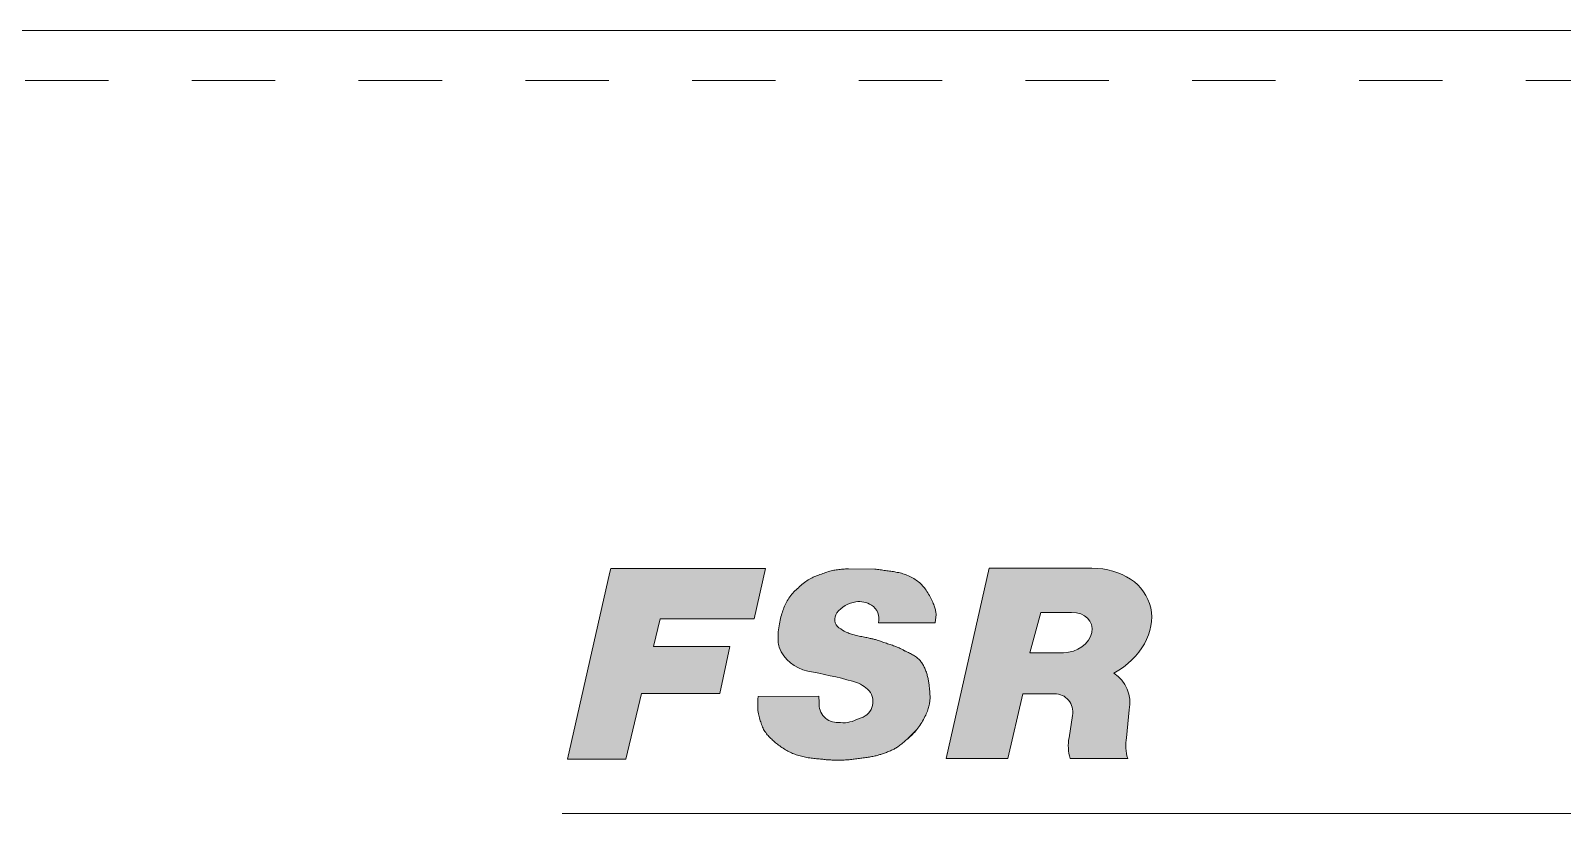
# Model space of a CAD drawing. Header units: inches. Extents: x 4.4 to 24.6, y 1.9 to 17.4.
# Drawn here: x 12.004 to 13.842, y 16.411 to 17.35 of the extents above; entities that cross this region are included whole.
import ezdxf

# ---------------------------------------------------------------- set-up
doc = ezdxf.new("R2010")
doc.units = ezdxf.units.IN
doc.header["$LTSCALE"] = 0.4
doc.header["$MEASUREMENT"] = 0
doc.linetypes.add('HIDDEN', pattern=[0.375, 0.25, -0.125])
for name, color, linetype, lineweight in [('ML800-HIDDEN', 7, 'HIDDEN', 5), ('ML800-OBJECT', 7, 'Continuous', 15), ('ML800-TEXT', 7, 'Continuous', 9)]:
    doc.layers.add(name, color=color, linetype=linetype, lineweight=lineweight)

# ---------------------------------------------------------------- blocks, each defined once
blk = doc.blocks.new('FSR')
h = blk.add_hatch(color=256)
h.paths.add_polyline_path([(0.5381891435222883, 0.2935283983240833, -0.172283917115667), (0.5670660684388587, 0.2874843563760319, -0.3326584518007273), (0.5803983159625652, 0.2541982145259141), (0.686495772783914, 0.2541982145259141), (0.6880277023846447, 0.2697564196846898), (0.6874000977361449, 0.2750074668082867), (0.6870489450568016, 0.2767714867630477), (0.6866391589247414, 0.278560212367438), (0.6861694153909284, 0.2803915734085311), (0.6856341760141689, 0.2822758852488665), (0.6850268487305371, 0.284221559644191), (0.6843408414758443, 0.2862370083505929), (0.6835695621860083, 0.2883306431240378), (0.6827064187969114, 0.2905108757209227), (0.681744819244468, 0.2927861178968563), (0.6806781714647486, 0.2951647814078573), (0.6795032818260865, 0.2976485095517809), (0.6782305504279478, 0.3002118717922446), (0.6768737758022106, 0.3028226691361144), (0.6754467564804258, 0.3054487025886825), (0.6739632909948093, 0.308057773156035), (0.6724371778772067, 0.3106176818439774), (0.6708822156596171, 0.313096229658381), (0.6693122028736731, 0.3154612176053959), (0.6677361045583261, 0.3176885450504407), (0.6661435517797543, 0.3197865047983619), (0.6645193421108289, 0.3217714880138569), (0.6628482731246735, 0.3236598858615469), (0.661115142394344, 0.3254680895058595), (0.6593047474929037, 0.327212490111588), (0.6574018859933517, 0.328909478843153), (0.6553913554685629, 0.3305754468653603), (0.6532628768516348, 0.3322219943873694), (0.6510258645146508, 0.3338415577975304), (0.6486946561899459, 0.3354217825287868), (0.6462835896095278, 0.3369503140141479), (0.6438070025055646, 0.338414797686525), (0.641279232610259, 0.3398028789789773), (0.6387146176556479, 0.3411022033245121), (0.6361274953737919, 0.3423004161560765), (0.6335306715528866, 0.3433886506252701), (0.6309308242035137, 0.344371990758324), (0.6283330993925667, 0.3452590083002018), (0.6257426431866442, 0.346058274995686), (0.6231646016524693, 0.3467783625897596), (0.6206041208568039, 0.347427842827166), (0.6180663468659411, 0.3480152874529008), (0.6155564257471688, 0.3485492682117712), (0.613077216345232, 0.3490378533628746), (0.6106224286202, 0.3494870972218038), (0.6081834853100255, 0.3499025506184381), (0.6057518091529844, 0.3502897643825218), (0.603318822887669, 0.3506542893438702), (0.60087594925227, 0.3510016763323431), (0.5984146109839728, 0.3513374761778074), (0.5959262308230464, 0.3516672397098066), (0.5934058835691616, 0.3519958928050002), (0.5908632522757387, 0.3523258615254932), (0.5883116720580084, 0.3526589469801991), (0.5857644780331519, 0.3529969502778041), (0.5832350053163964, 0.3533416725272982), (0.5807365890236085, 0.3536949148373942), (0.578282564270122, 0.3540584783169667), (0.5758862661720947, 0.3544341640747941), (0.5735542466758154, 0.3548214541554202), (0.5244614643557313, 0.3553310140602832), (0.5216999434132142, 0.3551120073965102), (0.5189999464687604, 0.3548938392952792), (0.5163598544649944, 0.3546764876886943), (0.5137780483540944, 0.3544599305096998), (0.5112529090797793, 0.3542441456908403), (0.5087808231992917, 0.3540269248436179), (0.5063501996973728, 0.353797314295635), (0.5039474531673065, 0.3535421740537146), (0.5015589982021105, 0.3532483641244433), (0.4991712493944718, 0.3529027445145267), (0.4967706213377099, 0.3524921752306422), (0.4943435286248246, 0.3520035162794848), (0.4918763858487516, 0.3514236276677352), (0.4893597239525178, 0.3507442835671437), (0.4868005392795105, 0.3499769148098526), (0.4842099445231583, 0.3491378663930913), (0.4815990523765237, 0.3482434833140271), (0.4789789755331171, 0.3473101105699143), (0.4763608266864097, 0.3463540931579665), (0.4737557185293327, 0.3453917760753171), (0.4711747637553608, 0.3444395043191832), (0.4686267301513567, 0.3435074508782616), (0.4661110058797214, 0.3425811007069139), (0.4636246341931774, 0.3416397667500846), (0.4611646583474105, 0.3406627619536326), (0.4587281215969732, 0.3396293992629982), (0.4563120671966381, 0.3385189916237223), (0.453913538400979, 0.3373108519812487), (0.4515295784647684, 0.3359842932811414), (0.449157953738169, 0.3345249807916364), (0.4467993229533569, 0.3329439890720014), (0.4444550679379589, 0.3312587450042734), (0.4421265705196227, 0.3294866754704664), (0.4398152125259678, 0.3276452073525906), (0.4375223757845568, 0.3257517675325712), (0.4352494421233502, 0.32382378289266), (0.4329977933696157, 0.3218786803147751), (0.4307700225434062, 0.3199291800753681), (0.4285735674335136, 0.3179691760296137), (0.4264170770205276, 0.3159878554267621), (0.4243092002855811, 0.3139744055165377), (0.4222585862093347, 0.3119180135482775), (0.4202738837728717, 0.3098078667715782), (0.4183637419569451, 0.3076331524358391), (0.4165368097425457, 0.3053830577906833), (0.4147997984836458, 0.3030503197477934), (0.4131516690269131, 0.3006418738683063), (0.4115894445921385, 0.298168205375589), (0.4101101483991308, 0.2956397994930988), (0.4087108036675496, 0.2930671414439327), (0.4073884336173848, 0.2904607164518822), (0.4061400614683173, 0.2878310097400423), (0.4049627104401133, 0.2851885065317994), (0.4038529958923789, 0.2825389633777711), (0.4028059017432071, 0.2798692221369521), (0.4018160040505876, 0.2771613959959396), (0.4008778788724073, 0.2743975981405438), (0.3999861022665882, 0.2715599417574488), (0.3991352502910352, 0.2686305400325466), (0.3983198990037202, 0.2655915061524876), (0.3975346244623843, 0.2624249533033076), (0.3967767376831404, 0.2591202515652125), (0.3960544895134497, 0.2556957985935337), (0.3953788657590174, 0.2521772489374232), (0.3947608522254349, 0.248590257146267), (0.394211434718283, 0.2449604777690819), (0.3937415990432207, 0.2413135653551386), (0.3933623310058856, 0.2376751744535408), (0.3930846164118016, 0.2340709596136001), (0.3929175724005311, 0.2305250655076918), (0.392862841447009, 0.2270555973010904), (0.3929201973600911, 0.2236791502818498), (0.3930894139485979, 0.2204123197385961), (0.3933702650213746, 0.2172717009593601), (0.3937625243872631, 0.2142738892327269), (0.3942659658551015, 0.2114354798468927), (0.3948803632337245, 0.2087730680902666, 0.2564072095735794), (0.4482662177457044, 0.1643268098757815, -0.017322956897428), (0.5319800305692155, 0.145515435624425, -0.1217345588870377), (0.5598846348437121, 0.1303449725184969, -0.5806779947895241), (0.5478564073063481, 0.0769626028336905), (0.5395322563091263, 0.0739282075447996, -0.1699465322047453), (0.5052828802453071, 0.0685557258131908, -0.4672883808431921), (0.4696903913946678, 0.1054915377179633), (0.4692375164692244, 0.1171166225840921), (0.3556200736643547, 0.1169196228805109), (0.3554334071751057, 0.1120801887174654), (0.3552237089261467, 0.1075862066180093), (0.3550354422170656, 0.1035603966673477), (0.3549049528315464, 0.0999150277635312), (0.3548685865532519, 0.0965623688051327), (0.3549626891658164, 0.0934146886902259), (0.3552138619402854, 0.0903971073528389), (0.3556097280970043, 0.0874861488700489), (0.3561281663436802, 0.0846711883551095), (0.3567470553880696, 0.0819416009207768), (0.3574442739378192, 0.0792867616803204), (0.3581977007006856, 0.0766960457465231), (0.3589852143843686, 0.0741588282325889), (0.3597846936968629, 0.0716644842508654), (0.3605802576131332, 0.0692049367361989), (0.3613809861788439, 0.0667822999023677), (0.3622021997081255, 0.0644012357839952), (0.3630592185142625, 0.0620664064165002), (0.363967362910639, 0.0597824738349839), (0.3649419532107814, 0.057554100074233), (0.3659983097282549, 0.0553859471696363), (0.3671517527765999, 0.0532826771558401), (0.368412968121735, 0.0512474044927043), (0.3697741033396156, 0.0492770533385087), (0.3712226714586642, 0.0473670002762567), (0.3727461855071219, 0.0455126218889959), (0.3743321585136954, 0.0437092947595339), (0.3759681035064588, 0.0419523954710286), (0.3776415335139376, 0.0402373006065524), (0.3793399615646606, 0.0385593867487959), (0.3810540694927127, 0.0369142086171941), (0.3827872143539537, 0.0352980334769164), (0.3845459220100658, 0.0337073067299283), (0.3863367183236583, 0.0321384737772146), (0.3881661291556853, 0.0305879800205382), (0.3900406803681022, 0.0290522708616425), (0.3919668978230106, 0.0275277917017522), (0.3939513073822951, 0.0260109879426018), (0.3959975721420683, 0.0245004251044048), (0.3980979041389361, 0.0230031491820046), (0.4002416526435085, 0.0215283262892836), (0.4024181669264558, 0.0200851225399958), (0.4046167962589884, 0.0186827040478459), (0.406826889912022, 0.0173302369262309), (0.4090377971563548, 0.0160368872891343), (0.4112388672630161, 0.0148118212500847), (0.4134229914705046, 0.0136617566962496), (0.4155972288883448, 0.0125836186087742), (0.4177721805940458, 0.0115718837420253), (0.4199584476651666, 0.0106210288505295), (0.4221666311788397, 0.0097255306887423), (0.4244073322125175, 0.0088798660111351), (0.4266911518436523, 0.0080785115721884), (0.4290286911495969, 0.0073159441263702), (0.4314274980142514, 0.0065878808016429), (0.4338829075473108, 0.0058950002199154), (0.4363872016650064, 0.0052392213764758), (0.4389326622837153, 0.0046224632667435), (0.4415115713194524, 0.004046644886051), (0.4441162106886943, 0.0035136852297537), (0.4467388623075586, 0.0030255032932089), (0.4493718080923515, 0.0025840180717527), (0.4520068770445889, 0.0021897254534906), (0.4546340865073262, 0.0018374288973035), (0.4572430009089743, 0.001520508754842), (0.4598231846777523, 0.0012323453776926), (0.4623642022417087, 0.0009663191175129), (0.464855618028512, 0.0007158103260281), (0.4672869964699693, 0.0004741993545334), (0.4696479019903457, 0.0002348665549192), (0.4719319911251425, -7.065120144e-06), (0.4741492888262222, -0.0002495023137197), (0.4763139121521079, -0.000488609067256), (0.4784399781600044, -0.0007205494228391), (0.4805416039084136, -0.0009414874222564), (0.4826329064545547, -0.0011475871072886), (0.4847280028567696, -0.0013350125198226), (0.4868410101725261, -0.0014999277015697), (0.4889832924510991, -0.001639478840227), (0.4911552017067998, -0.0017547407067475), (0.4933543369447726, -0.0018477702179318), (0.4955782971710612, -0.0019206242905856), (0.4978246813907355, -0.0019753598414791), (0.5000910886095902, -0.0020140337874359), (0.5023751178328411, -0.0020387030452316), (0.50467436806602, -0.0020514245316718), (0.5069865585250461, -0.0020531739562415), (0.5093098892607985, -0.0020406021992567), (0.5116426805364398, -0.0020092789337021), (0.5139832526138868, -0.0019547738325905), (0.5163299257549916, -0.0018726565689153), (0.5186810202219156, -0.0017584968156825), (0.5210348562769695, -0.0016078642458641), (0.5233897541816646, -0.0014163285325051), (0.525744603305796, -0.001181610729466), (0.5281005694484407, -0.00091003741416), (0.5304593875158972, -0.0006100865449188), (0.5328227924153986, -0.0002902360798878), (0.535192519052373, 4.10360223455e-05), (0.5375703023340677, 0.0003752518036997), (0.539957877167126, 0.0007039333058128), (0.5423569784575762, 0.0010186025704009), (0.544767754580544, 0.0013133239910186), (0.5471840077813895, 0.0015923313687338), (0.549597953774196, 0.0018624008563748), (0.5520018082727454, 0.0021303086068958), (0.5543877869922192, 0.0024028307734039), (0.5567481056451024, 0.0026867435085389), (0.5590749799457271, 0.0029888229653707), (0.5613606256083621, 0.003315845296763), (0.5635982267005027, 0.0036728455547479), (0.5657848407044384, 0.0040578943877865), (0.5679184934562223, 0.0044673213433732), (0.5699972107920388, 0.0048974559690596), (0.5720190185482146, 0.0053446278125193), (0.5739819425601347, 0.0058051664210605), (0.57588400866441, 0.0062754013423856), (0.5777232426969512, 0.0067516621239943), (0.579500686908208, 0.0072317363607937), (0.5812294492068304, 0.0077192438373181), (0.5829256539155523, 0.008219262385369), (0.5846054253573209, 0.0087368698368664), (0.5862848878551042, 0.0092771440236135), (0.5879801657318354, 0.0098451627775695), (0.5897073833103122, 0.0104460039304844), (0.591482664913567, 0.011084745314335), (0.5933162915442018, 0.0117644958717822), (0.5951951709251057, 0.0124804889895884), (0.5971003674588716, 0.0132259891653686), (0.599012945548143, 0.0139942608967516), (0.6009139695956485, 0.014778568681411), (0.6027845040035267, 0.0155721770167432), (0.6046056131746022, 0.0163683504004517), (0.6063583615117416, 0.0171603533302669), (0.6080301050546701, 0.0179451796026502), (0.609633366392707, 0.0187347402099611), (0.6111869597521462, 0.0195446754433437), (0.6127096993597334, 0.0203906255941462), (0.6142203994418729, 0.0212882309535747), (0.6157378742251965, 0.0222531318129082), (0.6172809379360409, 0.023300968463305), (0.6188684048011375, 0.0244473811961186), (0.6205153719430534, 0.0257035064174094), (0.6222220680694975, 0.0270624649930031), (0.6239850047843909, 0.0285128739034875), (0.6258006936915806, 0.0300433501296045), (0.627665646394572, 0.0316425106516896), (0.6295763744977699, 0.0332989724508988), (0.631529389604296, 0.0350013525073081), (0.633521203318594, 0.0367382678019226), (0.6351650517320416, 0.0381694369730425), (0.652017040491355, 0.0550214257323525), (0.653942782365057, 0.0574965718320399), (0.6558488762592704, 0.060096985965922), (0.657698574221957, 0.0627658587854363), (0.6594844450461821, 0.0654840616033585), (0.6611990575245237, 0.0682324657322049), (0.6628349804498797, 0.0709919424845449), (0.6643847826152012, 0.0737433631730671), (0.6658421511383424, 0.0764697060176456), (0.667205246437586, 0.0791623768669734), (0.6684733472565583, 0.0818148884775916), (0.6696457323386121, 0.0844207536054835), (0.6707216804271497, 0.0869734850068973), (0.671700470265904, 0.089466595438207), (0.6725813805979293, 0.0918935976551616), (0.6733636901670473, 0.094248004414478), (0.6740477267421205, 0.0965255693809262), (0.6746380141948904, 0.0987310098549514), (0.6751401254225513, 0.1008712840456862), (0.6755596333223189, 0.1029533501625455), (0.6759021107914905, 0.1049841664146704), (0.6761731307272641, 0.1069706910110906), (0.6763782660268945, 0.1089198821612207), (0.6765230895876329, 0.1108386980742928), (0.6766131123630466, 0.1127336912767038), (0.6766535975320487, 0.1146097915647761), (0.6766497463299146, 0.1164715230523221), (0.6766067599918948, 0.1183234098525396), (0.6765298397532363, 0.1201699760791186), (0.6764241868492107, 0.1220157458457507), (0.6762950025150758, 0.1238652432655236), (0.6761474879860998, 0.1257229924527738), (0.6759859822223433, 0.1275924261989836), (0.6758113750831427, 0.1294726120114955), (0.6756236941531562, 0.1313615260711121), (0.6754229670162922, 0.1332571445666364), (0.6752092212568251, 0.1351574436800256), (0.6749824844595019, 0.1370603995945565), (0.6747427842081848, 0.1389639884969576), (0.6744901480872656, 0.1408661865703777), (0.6742237174994195, 0.1427656326516402), (0.6739390891213582, 0.1446636161843937), (0.6736309734480344, 0.146562089265819), (0.6732940809744683, 0.1484630039921768), (0.6729231221957584, 0.1503683124598432), (0.67251280760674, 0.1522799667658941), (0.6720578477026358, 0.1541999190063024), (0.671552952978427, 0.1561301212776751), (0.6709944094273653, 0.1580707928512659), (0.6703848050366262, 0.1600152216949997), (0.6697283032912047, 0.161954962952084), (0.6690290676766502, 0.1638815717652271), (0.6682912616782666, 0.16578660327718), (0.6675190487812728, 0.1676616126308943), (0.6667165924709942, 0.1694981549690802), (0.6658880562327063, 0.1712877854352044), (0.6650359596734319, 0.1730238585379045), (0.6641562468866553, 0.1747069262534655), (0.6632432180872172, 0.17633933992526), (0.6622911734900967, 0.1779234508955714), (0.6612944133106283, 0.1794616105072375), (0.6602472377636737, 0.1809561701029807), (0.6591439470641874, 0.1824094810257648), (0.6579788414272976, 0.1838238946182979), (0.6567464964270294, 0.1852013611380254), (0.6554425890730898, 0.1865422265015475), (0.6540630717341572, 0.1878464355405445), (0.652603896778924, 0.189113933086297), (0.6510610165762607, 0.1903446639701194), (0.649430383494483, 0.1915385730236547), (0.6477079499026104, 0.1926956050782138), (0.6458896681692999, 0.1938157049652229), (0.643980146757908, 0.1948973836170875), (0.6420186185109209, 0.1959334163698703), (0.6400529723650621, 0.1969151446610997), (0.6381310972578369, 0.1978339099278194), (0.6363008821260188, 0.198681053607185), (0.6346102159065447, 0.1994479171365242), (0.6331069875368343, 0.2001258419528522), (0.6312341883493354, 0.2009830354144491), (0.6295280769656771, 0.2018521017251071), (0.6283424479013178, 0.2025760950630442), (0.6277718053493402, 0.2029243051279348), (0.6270911264595505, 0.2033260734270055), (0.6262348692218787, 0.2038080356389731), (0.6251525708428929, 0.2043894759879645), (0.6238540853985768, 0.2050602728791446), (0.6223643461814384, 0.2058029532630083), (0.6207082864837262, 0.2066000440907025), (0.618910839598378, 0.2074340723122745), (0.6169969388185166, 0.208287564878443), (0.6149915174362484, 0.2091430487398433), (0.6129195087443052, 0.2099830508471108), (0.6108024843819742, 0.2107941681882064), (0.6086485693734504, 0.2115792779012917), (0.6064625270904253, 0.2123453271617528), (0.6042491209029102, 0.213099263145077), (0.6020131141835777, 0.2138480330262436), (0.5997592703004209, 0.2145985839828253), (0.5974923526276897, 0.2153578631875916), (0.595217124533825, 0.2161328178178348), (0.5929400800394369, 0.2169271799301971), (0.5906746357546098, 0.2177318211095702), (0.5884359389368968, 0.2185343978227863), (0.5862391368456735, 0.219322566536464), (0.5840993767383686, 0.2200839837175383), (0.5820318058747276, 0.2208063058326619), (0.5800515715124348, 0.2214771893480876), (0.5781738209094875, 0.2220842907308818), (0.5764060859803735, 0.2226195484003899), (0.5747254372614954, 0.2230920285859295), (0.5731013299447448, 0.2235150794697471), (0.5715032192226523, 0.2239020492338142), (0.569900560286893, 0.2242662860604039), (0.5682628083288961, 0.2246211381315142), (0.5665594185435125, 0.2249799536291448), (0.5647598461189745, 0.2253560807353931), (0.5628408049817076, 0.2257599977536042), (0.5608080439898373, 0.2261907034712038), (0.5586745707294228, 0.2266443267955864), (0.5564533927900186, 0.2271169966352389), (0.5541575177604017, 0.2276048418982981), (0.5517999532284535, 0.2281039914926328), (0.5493937067846951, 0.2286105743274689), (0.5469517860155904, 0.2291207193091935), (0.5444875784515837, 0.2296323822984227), (0.5420159913626961, 0.2301508269571748), (0.5395523119633197, 0.2306831438995864), (0.5371118274659032, 0.2312364237393272), (0.5347098250826079, 0.2318177570902549), (0.532361592025609, 0.2324342345661794), (0.5300824155077244, 0.2330929467808342), (0.5278875827408989, 0.2338009843480808), (0.5257894273864885, 0.2345643180563801), (0.5237884689000154, 0.2353844393929769), (0.5218822731858525, 0.2362617200200017), (0.5200917369597847, 0.2371845076128878, -0.0528537319813451), (0.5066259930322587, 0.2451760627395529, -0.4183799418871099), (0.5025966546716631, 0.2727100316141211, -0.1997738168772585)])
h.paths.add_polyline_path([(0.1381642113477248, 0.1223337685031964), (0.2839676983963244, 0.1223337685031947), (0.3028511457848282, 0.2098749946066789), (0.1605125294687468, 0.2098749946066789), (0.1730848922346979, 0.2616796191375652), (0.3485654944173895, 0.2616796191375688), (0.3695832249016036, 0.3557913763413296), (0.0808701581714644, 0.3557913763413296), (0.0790763702786315, 0.348703461572855), (0, 1.8e-15), (0.1088707570317915, 0)])
edge = h.paths.add_edge_path()
edge.add_line((0.8496327617588157, 0.1219811099130865), (0.9088570457333452, 0.1219811099130883))
edge.add_ellipse((0.9049117509641889, 0.0834664015140021), major_axis=(0.0270174349969661, 0.029841952508109), ratio=0.9012077844814667, start_angle=-51.22083757032232, end_angle=36.30738893491082, ccw=False)
edge.add_line((0.9425398113232752, 0.0812460539784592), (0.9361404296709388, 0.0398104316071084))
edge.add_arc((1.011799911897494, 0.0250113794604836), 0.0770932499978356, 168.9326346996246, 198.0623558038143)
edge.add_line((0.9385058445825116, 0.00110847395392), (1.045726842019256, 0.0011084739539449))
edge.add_arc((1.119020909334146, 0.0250113794606648), 0.077093249997797, 168.932634699748, 198.0623558039461, ccw=False)
edge.add_line((1.043361427107598, 0.0398104316071191), (1.048509971181996, 0.0921042455436982))
edge.add_arc((0.9851730467864108, 0.105490868520576), 0.0647361387991033, 348.065843549711, 417.5401840489446)
edge.add_ellipse((0.9563085985351732, 0.2466641970340362), major_axis=(-0.1294332518935982, -0.0457973125607185), ratio=0.7688064574090646, start_angle=106.8279508969394, end_angle=239.0448152374955)
edge.add_line((0.9785352484642011, 0.3562062082891444), (0.7872907529264488, 0.3562062082891444))
edge.add_line((0.7872907529264488, 0.3562062082891444), (0.7069747640915978, 0.00110847395392))
edge.add_line((0.7069747640915978, 0.00110847395392), (0.8217117804971394, 0.00110847395392))
edge.add_line((0.8217117804971394, 0.00110847395392), (0.8496327617588157, 0.1219811099130865))
edge = h.paths.add_edge_path(flags=16)
edge.add_line((0.8833751042101098, 0.2738377126060509), (0.862699652278291, 0.1983923610941556))
edge.add_line((0.862699652278291, 0.1983923610941556), (0.9196709937774123, 0.1983923610941574))
edge.add_line((0.9196709937774123, 0.1983923610941574), (0.9260044848750617, 0.1984426054723034))
edge.add_ellipse((0.9331804604350253, 0.2361269576586693), major_axis=(-0.0445293221977555, -0.0157557911662762), ratio=0.7688064574090637, start_angle=59.73334568372428, end_angle=239.0762422149975)
edge.add_line((0.9408056457883944, 0.2738130437286674), (0.9352257527633902, 0.2738377126060527))
edge.add_line((0.9352257527633902, 0.2738377126060527), (0.8833751042101098, 0.2738377126060509))
at = {"linetype": 'Continuous'}
for points in [[(0, 0), (0.0790763702786279, 0.3487034615728461), (0.0808701581714644, 0.3557913763413296), (0.3695832249016036, 0.3557913763413296), (0.3485654944173859, 0.261679619137567), (0.1730848922346979, 0.261679619137567), (0.1605125294687468, 0.2098749946066789), (0.3028511457848282, 0.2098749946066789), (0.2839676983963244, 0.1223337685031964), (0.1381642113477284, 0.1223337685031964), (0.108870757031795, 0)], [(0.4889832924510387, -0.0016394788402181), (0.4911552017066612, -0.001754740706744), (0.4933543369447904, -0.0018477702179283), (0.4955782971709511, -0.0019206242905767), (0.497824681390668, -0.0019753598414809), (0.5000910886094659, -0.0020140337874324), (0.5023751178327985, -0.0020387030452298), (0.5046743680662047, -0.0020514245316718), (0.5069865585246163, -0.0020531739562415), (0.5093098892606635, -0.0020406021992585), (0.5116426805363689, -0.0020092789337056), (0.513983252613798, -0.001954773832594), (0.5163299257549882, -0.0018726565689136), (0.5186810202219903, -0.0017584968156754), (0.5210348562768559, -0.0016078642458695), (0.523389754181622, -0.0014163285325068), (0.5257446033057535, -0.0011816107294678), (0.5281005694483696, -0.0009100374141582), (0.5304593875159896, -0.0006100865448886), (0.5328227924151463, -0.0002902360799553), (0.535192519052373, 4.10360223455e-05), (0.5375703023342027, 0.0003752518036961), (0.53995787716714, 0.0007039333058145), (0.5423569784577609, 0.0010186025703973), (0.5447677545804624, 0.0013133239910061), (0.5471840077812687, 0.0015923313686912), (0.549597953774196, 0.0018624008563748), (0.5520018082731611, 0.0021303086069651), (0.5543877869920948, 0.0024028307733843), (0.556748105644985, 0.0026867435085407), (0.5590749799457484, 0.0029888229653636), (0.5613606256083586, 0.0033158452967612), (0.5635982267004493, 0.0036728455547461), (0.56578484070441, 0.0040578943877776), (0.5679184934562757, 0.0044673213433839), (0.5699972107921383, 0.0048974559690933), (0.5720190185480761, 0.0053446278124838), (0.5739819425601383, 0.0058051664210623), (0.5758840086643886, 0.0062754013423856), (0.5777232426969335, 0.006751662123996), (0.5795006869082613, 0.007231736360815), (0.5812294492068446, 0.0077192438373288), (0.5829256539155807, 0.0082192623853956), (0.5846054253573812, 0.0087368698368806), (0.5862848878551717, 0.009277144023649), (0.5879801657318354, 0.009845162777566), (0.589707383310298, 0.0104460039304826), (0.5914826649134568, 0.0110847453142711), (0.5933162915441841, 0.0117644958717591), (0.5951951709251376, 0.0124804889895955), (0.5971003674589355, 0.0132259891653917), (0.5990129455481679, 0.0139942608967658), (0.6009139695954531, 0.0147785686813293), (0.6027845040034236, 0.0155721770166935), (0.6046056131746554, 0.0163683504004766), (0.6063583615117807, 0.0171603533302829), (0.6080301050547093, 0.0179451796026697), (0.6096333663926714, 0.0187347402099434), (0.6111869597521747, 0.0195446754433562), (0.6127096993597406, 0.0203906255941533), (0.6142203994418907, 0.02128823095358), (0.6157378742251609, 0.0222531318128887), (0.6172809379360586, 0.0233009684633174), (0.6188684048011197, 0.0244473811961186), (0.6205153719430854, 0.0257035064174431), (0.6222220680695614, 0.0270624649930298), (0.6239850047844158, 0.0285128739035159), (0.6258006936914599, 0.0300433501295459), (0.6276656463945613, 0.0316425106517571), (0.6295763744975602, 0.0332989724508011), (0.631529389604296, 0.0350013525073081), (0.633521203318594, 0.0367382678019226), (0.6355474625494822, 0.0385023719128697), (0.6376003554266135, 0.0403024648087183), (0.6396712053848149, 0.042151383055618), (0.6417513358588991, 0.0440619632197183), (0.6438320702837217, 0.0460470418671761), (0.6459047320941096, 0.0481194555641409), (0.6479606447248614, 0.0502920408767622), (0.6499911316108183, 0.0525776343711968), (0.6519877237464727, 0.0549837450713255), (0.6539427823650072, 0.0574965718320186), (0.6558488762592419, 0.0600969859658562), (0.6576985742220103, 0.0627658587854398), (0.6594844450461608, 0.065484061603371), (0.6611990575245131, 0.0682324657322298), (0.6628349804499294, 0.0709919424846177), (0.6643847826152154, 0.0737433631731364), (0.6658421511383353, 0.0764697060176332), (0.6672052464376322, 0.0791623768670604), (0.6684733472565654, 0.0818148884776164), (0.6696457323385943, 0.0844207536054995), (0.6707216804272065, 0.0869734850069293), (0.6717004702658329, 0.0894665954380898), (0.6725813805979471, 0.0918935976552007), (0.6733636901670224, 0.0942480044144603), (0.6740477267421312, 0.0965255693809155), (0.6746380141948835, 0.0987310098549372), (0.6751401254225442, 0.1008712840457449), (0.6755596333223224, 0.1029533501625579), (0.6759021107914834, 0.1049841664145958), (0.6761731307272641, 0.106970691011071), (0.6763782660268874, 0.1089198821611959), (0.6765230895876329, 0.1108386980741898), (0.676613112363043, 0.1127336912766736), (0.6766535975320523, 0.114609791564817), (0.6766497463299146, 0.1164715230522049), (0.6766067599918985, 0.1183234098524224), (0.6765298397532434, 0.1201699760790404), (0.6764241868492178, 0.122015745845637), (0.6762950025150758, 0.1238652432657972), (0.6761474879860714, 0.1257229924530918), (0.6759859822222865, 0.1275924261995769), (0.6758113750831996, 0.1294726120111136), (0.6756236941530886, 0.1313615260720837), (0.675422967016246, 0.1332571445668123), (0.6752092212569352, 0.1351574436796667), (0.674982484459477, 0.1370603995949793), (0.674742784208121, 0.1389639884971174), (0.6744901480871875, 0.1408661865704204), (0.6742237174994301, 0.1427656326512618), (0.6739390891213617, 0.1446636161841255), (0.6736309734480557, 0.1465620892655082), (0.6732940809745003, 0.1484630039919139), (0.6729231221957406, 0.1503683124598396), (0.6725128076067933, 0.1522799667657964), (0.6720578477026748, 0.1541999190062739), (0.6715529529784022, 0.1561301212777835), (0.6709944094273937, 0.1580707928512126), (0.6703848050365622, 0.1600152216950121), (0.6697283032912225, 0.1619549629520378), (0.6690290676766893, 0.1638815717651241), (0.6682912616782631, 0.1657866032771196), (0.6675190487812728, 0.1676616126308801), (0.6667165924709906, 0.1694981549692329), (0.6658880562327596, 0.171287785435041), (0.6650359596735173, 0.173023858537789), (0.664156246886634, 0.1747069262535987), (0.6632432180871746, 0.1763393399252564), (0.6622911734901749, 0.177923450895527), (0.6612944133106425, 0.1794616105071825), (0.6602472377636417, 0.180956170103002), (0.6591439470642086, 0.1824094810257577), (0.6579788414273651, 0.1838238946182287), (0.6567464964270755, 0.1852013611379561), (0.655442589073104, 0.1865422265015866), (0.6540630717341714, 0.1878464355405498), (0.6526038967789561, 0.1891139330862685), (0.6510610165761506, 0.1903446639701727), (0.6494303834944759, 0.1915385730236778), (0.6477079499026246, 0.1926956050782138), (0.6458896681693034, 0.1938157049652034), (0.6439801467579116, 0.1948973836170324), (0.6420186185108179, 0.1959334163699395), (0.6400529723650834, 0.1969151446611406), (0.6381310972577552, 0.197833909927823), (0.6363008821259513, 0.1986810536072028), (0.634610215906676, 0.1994479171364816), (0.6331069875370332, 0.2001258419528682), (0.6318390859540842, 0.2007061694935501), (0.630835494937017, 0.2011861235693431), (0.630049577633443, 0.2015864574854191), (0.6294157920331429, 0.2019338069205503), (0.6288685961258551, 0.2022548075535013), (0.6283424479013178, 0.2025760950630442), (0.6277718053492976, 0.2029243051279579), (0.6270911264595327, 0.2033260734270001), (0.62623486922179, 0.2038080356389571), (0.625152570842957, 0.2043894759878881), (0.6238540853985626, 0.2050602728790949), (0.622364346181243, 0.2058029532631593), (0.6207082864836906, 0.2066000440906777), (0.6189108395985699, 0.207434072312239), (0.6169969388185308, 0.2082875648784324), (0.6149915174362377, 0.209143048739854), (0.6129195087443691, 0.209983050847093), (0.6108024843819777, 0.2107941681882224), (0.6086485693736421, 0.2115792779012651), (0.6064625270903578, 0.2123453271617279), (0.6042491209031056, 0.2130992631450965), (0.6020131141828529, 0.2138480330268848), (0.599759270300595, 0.2145985839825855), (0.5974923526273273, 0.2153578631877053), (0.5952171245339885, 0.2161328178177442), (0.5929400800394973, 0.2169271799300674), (0.5906746357543255, 0.2177318211095169), (0.5884359389368968, 0.2185343978227863), (0.5862391368455917, 0.2193225665365688), (0.5840993767387915, 0.2200839837175792), (0.5820318058749195, 0.2208063058325038), (0.5800515715123566, 0.2214771893480503), (0.5781738209094982, 0.2220842907309191), (0.5764060859803664, 0.2226195484003668), (0.5747254372614208, 0.2230920285859455), (0.5731013299447483, 0.2235150794697418), (0.571503219222464, 0.2239020492338568), (0.5699005602866408, 0.2242662860604057), (0.5682628083293652, 0.2246211381314893), (0.5665594185427523, 0.2249799536291945), (0.5647598461188608, 0.2253560807356436), (0.5628408049825709, 0.2257599977539328), (0.5608080439898373, 0.2261907034712038), (0.5586745707294228, 0.2266443267955864), (0.5564533927900186, 0.2271169966352389), (0.5541575177604017, 0.2276048418982981), (0.5517999532292777, 0.2281039914929011), (0.5493937067854234, 0.2286105743271989), (0.5469517860175444, 0.2291207193093214), (0.544487578451637, 0.2296323822983695), (0.5420159913628311, 0.2301508269571926), (0.5395523119634476, 0.2306831438995829), (0.5371118274658926, 0.2312364237393467), (0.5347098250824871, 0.2318177570902833), (0.532361592025623, 0.2324342345661776), (0.5300824155076356, 0.2330929467808502), (0.5278875827409167, 0.2338009843480862), (0.5257894273864708, 0.2345643180563783), (0.5237884688999941, 0.2353844393930231), (0.5218822731858666, 0.2362617200200034), (0.5200917369597847, 0.2371845076128878), (0.5218822731858666, 0.2362617200200034), (0.5237884688999941, 0.2353844393930231), (0.5257894273864708, 0.2345643180563783), (0.5278875827409167, 0.2338009843480862), (0.5300824155076356, 0.2330929467808502), (0.532361592025623, 0.2324342345661776), (0.5347098250824871, 0.2318177570902833), (0.5371118274658926, 0.2312364237393467), (0.5395523119634476, 0.2306831438995829), (0.5420159913628311, 0.2301508269571926), (0.544487578451637, 0.2296323822983695), (0.5469517860175444, 0.2291207193093214), (0.5493937067854234, 0.2286105743271989), (0.5517999532292777, 0.2281039914929011), (0.5541575177604017, 0.2276048418982981), (0.5564533927900186, 0.2271169966352389), (0.5586745707294228, 0.2266443267955864), (0.5608080439898373, 0.2261907034712038), (0.5628408049825709, 0.2257599977539328), (0.5647598461188608, 0.2253560807356436), (0.5665594185427523, 0.2249799536291945), (0.5682628083293652, 0.2246211381314893), (0.5699005602866408, 0.2242662860604057), (0.571503219222464, 0.2239020492338568), (0.5731013299447483, 0.2235150794697418), (0.5747254372614066, 0.2230920285859455), (0.5764060859803664, 0.2226195484003668), (0.5781738209094982, 0.2220842907309191), (0.5800515715123566, 0.2214771893480503), (0.5820318058749195, 0.2208063058325038), (0.5840993767387915, 0.2200839837175792), (0.5862391368455917, 0.2193225665365688), (0.5884359389368968, 0.2185343978227863), (0.5906746357543398, 0.2177318211095169), (0.5929400800394973, 0.2169271799300674), (0.5952171245339885, 0.2161328178177442), (0.5974923526273273, 0.2153578631877053), (0.5997592703006092, 0.2145985839825855), (0.6020131141828529, 0.2138480330268848), (0.6042491209031056, 0.2130992631450965), (0.6064625270903578, 0.2123453271617279), (0.6086485693736421, 0.2115792779012651), (0.6108024843819777, 0.2107941681882224), (0.6129195087443691, 0.209983050847093), (0.6149915174362377, 0.209143048739854), (0.6169969388185308, 0.2082875648784324), (0.6189108395985699, 0.207434072312239), (0.6207082864836906, 0.2066000440906777), (0.622364346181243, 0.2058029532631593), (0.6238540853985626, 0.2050602728790949), (0.625152570842957, 0.2043894759878881), (0.62623486922179, 0.2038080356389571), (0.6270911264595327, 0.2033260734270001), (0.6277718053492976, 0.2029243051279579), (0.6283424479013178, 0.2025760950630442), (0.6288685961258551, 0.2022548075535013), (0.6294157920331429, 0.2019338069205503), (0.630049577633443, 0.2015864574854191), (0.630835494937017, 0.2011861235693431), (0.6318390859540842, 0.2007061694935501), (0.6331069875370332, 0.2001258419528682), (0.634610215906676, 0.1994479171364816), (0.6363008821259513, 0.1986810536072028), (0.6381310972577694, 0.197833909927823), (0.6400529723650834, 0.1969151446611406), (0.6420186185108179, 0.1959334163699395), (0.6439801467579116, 0.1948973836170324), (0.6458896681693034, 0.1938157049652034), (0.6477079499026246, 0.1926956050782138), (0.6494303834944759, 0.1915385730236778), (0.6510610165761506, 0.1903446639701727), (0.6526038967789561, 0.1891139330862685), (0.6540630717341714, 0.1878464355405498), (0.655442589073104, 0.1865422265015866), (0.6567464964270755, 0.1852013611379561), (0.6579788414273651, 0.1838238946182287), (0.6591439470642086, 0.1824094810257577), (0.6602472377636559, 0.180956170103002), (0.6612944133106567, 0.1794616105071825), (0.6622911734901749, 0.177923450895527), (0.6632432180871746, 0.1763393399252564), (0.664156246886634, 0.1747069262535987), (0.665035959673503, 0.173023858537789), (0.6658880562327596, 0.171287785435041), (0.6667165924709906, 0.1694981549692329), (0.6675190487812728, 0.1676616126308801), (0.6682912616782631, 0.1657866032771196), (0.6690290676766893, 0.1638815717651241), (0.6697283032912225, 0.1619549629520378), (0.6703848050365622, 0.1600152216950121), (0.6709944094273937, 0.1580707928512126), (0.6715529529784022, 0.1561301212777835), (0.6720578477026748, 0.1541999190062739), (0.6725128076067933, 0.1522799667657964), (0.6729231221957406, 0.1503683124598396), (0.6732940809745003, 0.1484630039919139), (0.6736309734480557, 0.1465620892655082), (0.6739390891213617, 0.1446636161841255), (0.6742237174994159, 0.1427656326512618), (0.6744901480871875, 0.1408661865704204), (0.674742784208121, 0.1389639884971174), (0.674982484459477, 0.1370603995949793), (0.6752092212569352, 0.1351574436796667), (0.675422967016246, 0.1332571445668123), (0.6756236941531029, 0.1313615260720837), (0.6758113750832138, 0.1294726120111136), (0.6759859822222865, 0.1275924261995769), (0.6761474879860714, 0.1257229924530918), (0.6762950025150758, 0.1238652432657972), (0.6764241868492178, 0.122015745845637), (0.6765298397532434, 0.1201699760790404), (0.6766067599918985, 0.1183234098524224), (0.6766497463299146, 0.1164715230522049), (0.6766535975320523, 0.114609791564817), (0.676613112363043, 0.1127336912766736), (0.6765230895876329, 0.1108386980741898), (0.6763782660268874, 0.1089198821611959), (0.6761731307272641, 0.106970691011071), (0.6759021107914834, 0.1049841664145958), (0.6755596333223224, 0.1029533501625579), (0.6751401254225442, 0.1008712840457449), (0.6746380141948976, 0.0987310098549372), (0.6740477267421312, 0.0965255693809155), (0.6733636901670224, 0.0942480044144603), (0.6725813805979471, 0.0918935976552007), (0.6717004702658329, 0.0894665954380898), (0.6707216804272065, 0.0869734850069293), (0.6696457323385943, 0.0844207536054995), (0.6684733472565654, 0.0818148884776164), (0.6672052464376322, 0.0791623768670604), (0.6658421511383353, 0.0764697060176332), (0.6643847826152154, 0.0737433631731364), (0.6628349804499294, 0.0709919424846177), (0.6611990575245131, 0.0682324657322298), (0.6594844450461608, 0.065484061603371), (0.6576985742220103, 0.0627658587854398), (0.6558488762592419, 0.0600969859658562), (0.6539427823650072, 0.0574965718320186), (0.6519877237464727, 0.0549837450713255), (0.6499911316108183, 0.0525776343711968), (0.6479606447248614, 0.0502920408767622), (0.6459047320941096, 0.0481194555641409), (0.6438320702837359, 0.0460470418671761), (0.6417513358589133, 0.0440619632197183), (0.6396712053848149, 0.042151383055618), (0.6376003554266135, 0.0403024648087183), (0.6355474625494822, 0.0385023719128697), (0.633521203318594, 0.0367382678019226), (0.631529389604296, 0.0350013525073081), (0.6295763744975602, 0.0332989724508011), (0.6276656463945756, 0.0316425106517571), (0.6258006936914599, 0.0300433501295459), (0.6239850047844158, 0.0285128739035159), (0.6222220680695614, 0.0270624649930298), (0.6205153719430712, 0.0257035064174431), (0.6188684048011197, 0.0244473811961186), (0.6172809379360586, 0.0233009684633174), (0.6157378742251609, 0.0222531318128887), (0.6142203994418907, 0.02128823095358), (0.6127096993597406, 0.0203906255941533), (0.6111869597521747, 0.0195446754433562), (0.6096333663926714, 0.0187347402099434), (0.6080301050547235, 0.0179451796026697), (0.6063583615117807, 0.0171603533302829), (0.6046056131746554, 0.0163683504004766), (0.6027845040034236, 0.0155721770166935), (0.6009139695954673, 0.0147785686813293), (0.5990129455481679, 0.0139942608967658), (0.5971003674589355, 0.0132259891653917), (0.5951951709251376, 0.0124804889895955), (0.5933162915441841, 0.0117644958717591), (0.5914826649134568, 0.0110847453142711), (0.589707383310298, 0.0104460039304826), (0.5879801657318354, 0.009845162777566), (0.5862848878551575, 0.009277144023649), (0.5846054253573812, 0.0087368698368806), (0.5829256539155807, 0.0082192623853956), (0.5812294492068446, 0.0077192438373288), (0.5795006869082613, 0.007231736360815), (0.5777232426969335, 0.006751662123996), (0.5758840086643886, 0.0062754013423856), (0.5739819425601383, 0.0058051664210623), (0.5720190185480761, 0.0053446278124838), (0.5699972107921383, 0.0048974559690933), (0.5679184934562614, 0.0044673213433839), (0.56578484070441, 0.0040578943877776), (0.5635982267004493, 0.0036728455547461), (0.5613606256083586, 0.0033158452967612), (0.5590749799457484, 0.0029888229653636), (0.556748105644985, 0.0026867435085407), (0.5543877869920948, 0.0024028307733843), (0.5520018082731611, 0.0021303086069651), (0.549597953774196, 0.0018624008563748), (0.547184007781283, 0.0015923313686912), (0.5447677545804482, 0.0013133239910061), (0.5423569784577609, 0.0010186025703973), (0.53995787716714, 0.0007039333058145), (0.5375703023341885, 0.0003752518036961), (0.535192519052373, 4.10360223455e-05), (0.5328227924151463, -0.0002902360799553), (0.5304593875159896, -0.0006100865448886), (0.5281005694483696, -0.0009100374141582), (0.5257446033057535, -0.0011816107294678), (0.523389754181622, -0.0014163285325068), (0.5210348562768559, -0.0016078642458695), (0.5186810202219903, -0.0017584968156754), (0.5163299257549882, -0.0018726565689136), (0.513983252613798, -0.001954773832594), (0.5116426805363689, -0.0020092789337056), (0.5093098892606635, -0.0020406021992585), (0.5069865585246163, -0.0020531739562415), (0.5046743680662047, -0.0020514245316718), (0.5023751178327985, -0.0020387030452298), (0.5000910886094659, -0.0020140337874324), (0.4978246813906822, -0.0019753598414809), (0.4955782971709511, -0.0019206242905767), (0.4933543369447762, -0.0018477702179283), (0.4911552017066612, -0.001754740706744), (0.4889832924510529, -0.0016394788402181), (0.4868410101724834, -0.001499927701559), (0.4847280028566985, -0.0013350125198102), (0.4826329064545974, -0.0011475871073046), (0.4805416039083497, -0.0009414874222529), (0.4784399781601252, -0.0007205494228231), (0.4763139121520794, -0.0004886090672116), (0.4741492888263963, -0.0002495023135936), (0.4719319911252456, -7.0651201725e-06), (0.4696479019907543, 0.0002348665548837), (0.467286996470051, 0.0004741993544783), (0.4648556180298585, 0.0007158103258931), (0.4623642022418438, 0.0009663191175093), (0.45982318467766, 0.0012323453776943), (0.4572430009089743, 0.0015205087548367), (0.4546340865074257, 0.0018374288973106), (0.4520068770447097, 0.0021897254534906), (0.449371808092451, 0.002584018071758), (0.4467388623076687, 0.0030255032932018), (0.4441162106887902, 0.0035136852297484), (0.4415115713195519, 0.0040466448860528), (0.4389326622837189, 0.0046224632667489), (0.4363872016650419, 0.0052392213764847), (0.4338829075473001, 0.0058950002199083), (0.4314274980142301, 0.0065878808016464), (0.4290286911495969, 0.0073159441263684), (0.4266911518436416, 0.0080785115721795), (0.4244073322124962, 0.0088798660111351), (0.4221666311787829, 0.0097255306887476), (0.4199584476650955, 0.0106210288505437), (0.4177721805940564, 0.0115718837420502), (0.4155972288882879, 0.0125836186087867), (0.413422991470398, 0.0136617566962798), (0.4112388672629806, 0.0148118212500492), (0.4090377971564294, 0.0160368872890828), (0.4068268899120824, 0.0173302369262203), (0.4046167962590488, 0.0186827040477837), (0.402418166926438, 0.0200851225400527), (0.400241652643345, 0.0215283262893564), (0.3980979041388792, 0.0230031491819958), (0.39599757214215, 0.0245004251042715), (0.3939513073822667, 0.0260109879424988), (0.3919668978231669, 0.0275277917016652), (0.3900406803682159, 0.0290522708615271), (0.3881661291556071, 0.030587980020556), (0.386336718323534, 0.0321384737771737), (0.3845459220102327, 0.0337073067298448), (0.3827872143538684, 0.0352980334770194), (0.3810540694926629, 0.0369142086171337), (0.3793399615647957, 0.0385593867486449), (0.3776415335140513, 0.0402373006064281), (0.3759681035064801, 0.0419523954710641), (0.3743321585136385, 0.0437092947595872), (0.3727461855071539, 0.0455126218889959), (0.3712226714585967, 0.04736700027631), (0.3697741033395943, 0.0492770533385496), (0.3684129681217314, 0.0512474044927203), (0.3671517527765928, 0.0532826771558419), (0.3659983097282833, 0.0553859471695972), (0.3649419532107885, 0.0575541000742987), (0.3639673629106142, 0.059782473834936), (0.3630592185142518, 0.0620664064164771), (0.362202199708193, 0.0644012357839188), (0.3613809861789292, 0.0667822999022292), (0.360580257612952, 0.0692049367364049), (0.3597846936967528, 0.0716644842514143), (0.358985214384461, 0.0741588282325765), (0.3581977007007282, 0.0766960457465373), (0.3574442739378298, 0.0792867616802937), (0.3567470553880554, 0.081941600920807), (0.3561281663436802, 0.084671188355081), (0.3556097280970079, 0.0874861488700845), (0.3552138619402854, 0.0903971073527998), (0.3549626891658164, 0.093414688690217), (0.3548685865532519, 0.0965623688051238), (0.3549049528315464, 0.0999150277635153), (0.3550354422170727, 0.1035603966672127), (0.3552237089261467, 0.1075862066180093), (0.3554334071751413, 0.1120801887177265), (0.3556200736643547, 0.1169196228805092), (0.3554334071751413, 0.1120801887177265), (0.3552237089261467, 0.1075862066180093), (0.3550354422170727, 0.1035603966672127), (0.3549049528315464, 0.0999150277635153), (0.3548685865532519, 0.0965623688051238), (0.3549626891658164, 0.093414688690217), (0.3552138619402854, 0.0903971073527998), (0.3556097280970079, 0.0874861488700845), (0.3561281663436802, 0.084671188355081), (0.3567470553880554, 0.081941600920807), (0.3574442739378298, 0.0792867616802937), (0.3581977007007282, 0.0766960457465373), (0.358985214384461, 0.0741588282325765), (0.3597846936967528, 0.0716644842514143), (0.360580257612952, 0.0692049367364049), (0.3613809861789292, 0.0667822999022292), (0.362202199708193, 0.0644012357839188), (0.3630592185142518, 0.0620664064164771), (0.3639673629106142, 0.059782473834936), (0.3649419532107885, 0.0575541000742987), (0.3659983097282833, 0.0553859471695972), (0.3671517527765928, 0.0532826771558419), (0.3684129681217172, 0.0512474044927203), (0.3697741033395943, 0.0492770533385496), (0.3712226714585967, 0.04736700027631), (0.3727461855071539, 0.0455126218889959), (0.3743321585136385, 0.0437092947595872), (0.3759681035064801, 0.0419523954710641), (0.3776415335140513, 0.0402373006064281), (0.3793399615647957, 0.0385593867486449), (0.3810540694926629, 0.0369142086171337), (0.3827872143538684, 0.0352980334770194), (0.3845459220102327, 0.0337073067298448), (0.386336718323534, 0.0321384737771737), (0.3881661291556071, 0.030587980020556), (0.3900406803682159, 0.0290522708615271), (0.3919668978231669, 0.0275277917016652), (0.3939513073822667, 0.0260109879424988), (0.39599757214215, 0.0245004251042715), (0.3980979041388792, 0.0230031491819958), (0.400241652643345, 0.0215283262893564), (0.402418166926438, 0.0200851225400527), (0.4046167962590488, 0.0186827040477837), (0.4068268899120966, 0.0173302369262203), (0.4090377971564294, 0.0160368872890828), (0.4112388672629806, 0.0148118212500492), (0.413422991470398, 0.0136617566962798), (0.4155972288882879, 0.0125836186087867), (0.4177721805940564, 0.0115718837420502), (0.4199584476650955, 0.0106210288505437), (0.4221666311787829, 0.0097255306887476), (0.4244073322124962, 0.0088798660111351), (0.4266911518436416, 0.0080785115721795), (0.4290286911495969, 0.0073159441263684), (0.4314274980142301, 0.0065878808016464), (0.4338829075473001, 0.0058950002199083), (0.4363872016650419, 0.0052392213764847), (0.4389326622837189, 0.0046224632667489), (0.4415115713195377, 0.0040466448860528), (0.4441162106887902, 0.0035136852297484), (0.4467388623076687, 0.0030255032932018), (0.449371808092451, 0.002584018071758), (0.4520068770446955, 0.0021897254534906), (0.4546340865074257, 0.0018374288973106), (0.4572430009089743, 0.0015205087548367), (0.45982318467766, 0.0012323453776943), (0.4623642022418438, 0.0009663191175093), (0.4648556180298585, 0.0007158103258931), (0.467286996470051, 0.0004741993544783), (0.4696479019907543, 0.0002348665548837), (0.4719319911252456, -7.0651201725e-06), (0.4741492888263963, -0.0002495023135936), (0.4763139121520794, -0.0004886090672116), (0.4784399781601252, -0.0007205494228231), (0.4805416039083497, -0.0009414874222529), (0.4826329064545974, -0.0011475871073046), (0.4847280028566985, -0.0013350125198102), (0.4868410101724834, -0.001499927701559)]]:
    blk.add_lwpolyline(points, close=True, dxfattribs=at)
for points in [[(0.3948803632337245, 0.2087730680902666), (0.394265965855098, 0.2114354798469264), (0.393762524387256, 0.2142738892327571), (0.3933702650213746, 0.2172717009594223), (0.3930894139486014, 0.2204123197385854), (0.392920197360084, 0.2236791502819244), (0.3928628414470125, 0.2270555973011028), (0.3929175724005347, 0.2305250655077842), (0.3930846164118122, 0.2340709596136463), (0.3933623310058749, 0.2376751744535426), (0.3937415990432242, 0.2413135653550853), (0.3942114347182866, 0.2449604777690624), (0.3947608522254171, 0.2485902571462759), (0.3953788657590138, 0.2521772489375209), (0.3960544895134461, 0.2556957985935924), (0.3967767376831119, 0.2591202515652853), (0.3975346244624234, 0.2624249533034018), (0.3983198990036811, 0.2655915061525604), (0.399135250291053, 0.2686305400326532), (0.3999861022665954, 0.2715599417574239), (0.4008778788724073, 0.2743975981405811), (0.4018160040505876, 0.2771613959958685), (0.4028059017432071, 0.279869222137016), (0.4038529958923647, 0.282538963377732), (0.404962710440131, 0.2851885065317603), (0.4061400614682924, 0.2878310097399677), (0.4073884336173564, 0.2904607164518325), (0.408710803667546, 0.2930671414439771), (0.4101101483990704, 0.2956397994930242), (0.4115894445921242, 0.2981682053755961), (0.4131516690269166, 0.3006418738683081), (0.4147997984836565, 0.3030503197477898), (0.4165368097425671, 0.3053830577906638), (0.4183637419569806, 0.3076331524358622), (0.4202738837728788, 0.3098078667715782), (0.4222585862093667, 0.3119180135483077), (0.4243092002855491, 0.3139744055165536), (0.4264170770205738, 0.3159878554268189), (0.4285735674335314, 0.3179691760296137), (0.430770022543527, 0.3199291800754196), (0.4329977933696938, 0.3218786803147537), (0.4352494421233502, 0.3238237828926884), (0.4375223757846385, 0.3257517675326298), (0.439815212525943, 0.3276452073525533), (0.4421265705195907, 0.3294866754704273), (0.4444550679379376, 0.3312587450042486), (0.4467993229533392, 0.3329439890719925), (0.4491579537381512, 0.3345249807916275), (0.4515295784647578, 0.3359842932811361), (0.4539135384009825, 0.3373108519812504), (0.4563120671966204, 0.3385189916237152), (0.4587281215970052, 0.3396293992630106), (0.4611646583474283, 0.340662761953638), (0.4636246341931951, 0.3416397667500917), (0.4661110058796112, 0.3425811007068518), (0.4686267301519678, 0.3435074508784197), (0.4711747637555988, 0.3444395043192827), (0.4737557185293327, 0.3453917760753171), (0.4763608266862747, 0.3463540931579274), (0.47897897553311, 0.3473101105699001), (0.4815990523764953, 0.3482434833140218), (0.4842099445231014, 0.3491378663930789), (0.4868005392795425, 0.3499769148098579), (0.4893597239525321, 0.3507442835671455), (0.4918763858487268, 0.3514236276677281), (0.4943435286248246, 0.3520035162794883), (0.4967706213377454, 0.352492175230644), (0.4991712493944931, 0.3529027445145232), (0.501558998202043, 0.3532483641244326), (0.5039474531673421, 0.3535421740537075), (0.5063501996974084, 0.3537973142956545), (0.5087808231991886, 0.3540269248435948), (0.5112529090796869, 0.3542441456908492), (0.5137780483534442, 0.3544599305097549), (0.5163598544654066, 0.3546764876887138), (0.5189999464680995, 0.3548938392951726), (0.5216999434140348, 0.3551120073965563), (0.5244614643557242, 0.3553310140602832), (0.5735542466758261, 0.3548214541554202), (0.5758862661721907, 0.354434164074803), (0.5782825642700403, 0.3540584783169649), (0.5807365890234593, 0.3536949148373978), (0.5832350053165954, 0.3533416725272929), (0.585764478033596, 0.352996950277813), (0.5883116720585946, 0.3526589469801564), (0.5908632522757387, 0.3523258615254932), (0.5934058835691616, 0.3519958928050002), (0.5959262308229967, 0.3516672397098617), (0.5984146109843352, 0.3513374761777541), (0.6008759492519573, 0.3510016763323662), (0.6033188228876015, 0.3506542893438933), (0.6057518091530341, 0.3502897643825165), (0.6081834853099508, 0.349902550618431), (0.6106224286201325, 0.3494870972218251), (0.6130772163452747, 0.34903785336288), (0.6155564257471298, 0.3485492682117908), (0.6180663468660299, 0.3480152874529025), (0.6206041208567257, 0.3474278428271802), (0.6231646016524905, 0.3467783625897383), (0.6257426431866548, 0.3460582749957055), (0.6283330993925773, 0.3452590083002036), (0.6309308242035172, 0.3443719907583471), (0.6335306715528333, 0.3433886506252577), (0.6361274953738274, 0.3423004161560641), (0.6387146176555945, 0.3411022033245246), (0.6412792326102164, 0.3398028789790146), (0.643807002505568, 0.3384147976865464), (0.6462835896095243, 0.336950314014139), (0.6486946561899316, 0.3354217825287975), (0.6510258645146508, 0.3338415577975482), (0.6532628768515707, 0.3322219943874032), (0.655391355468538, 0.3305754468653745), (0.6574018859932808, 0.3289094788432081), (0.6593047474928966, 0.3272124901115774), (0.6611151423943653, 0.3254680895058826), (0.6628482731246949, 0.3236598858615167), (0.6645193421108077, 0.3217714880138871), (0.6661435517797117, 0.3197865047983868), (0.6677361045583297, 0.3176885450504159), (0.6693122028736838, 0.3154612176053746), (0.6708822156595744, 0.3130962296584556), (0.6724371778772708, 0.310617681843965), (0.6739632909948483, 0.3080577731560012), (0.6754467564804401, 0.3054487025886772), (0.6768737758021218, 0.3028226691360913), (0.6782305504280118, 0.3002118717923494), (0.6795032818262002, 0.2976485095515429), (0.6806781714647911, 0.2951647814077844), (0.6817448192445568, 0.2927861178968101), (0.6827064187969257, 0.290510875720976), (0.6835695621859799, 0.2883306431242687), (0.6843408414758301, 0.2862370083506818), (0.6850268487305442, 0.2842215596441946), (0.6856341760142044, 0.2822758852488079), (0.6861694153909212, 0.2803915734085152), (0.6866391589247627, 0.2785602123672959), (0.68704894505683, 0.2767714867629252), (0.6874000977361449, 0.2750074668082476), (0.6880277023846447, 0.2697564196846827), (0.686495772783914, 0.2541982145259141), (0.5805160446857656, 0.2541982145259141)], [(0.9785352484666987, 0.3562062082891444), (0.7872907529264525, 0.3562062082891444), (0.7069747640915978, 0.00110847395392), (0.8217117804971394, 0.00110847395392), (0.8496327617588121, 0.1219811099130865), (0.9088570457334093, 0.1219811099130865)], [(0.940805645788295, 0.2738130437286692), (0.9352257527634009, 0.2738377126060527), (0.883375104210117, 0.2738377126060527), (0.8626996522782945, 0.1983923610941574), (0.9196709937774159, 0.1983923610941574), (0.9260044848749089, 0.1984426054723016)], [(0.3556200736643547, 0.1169196228805092), (0.4692375164692209, 0.1171166225840921), (0.4696903913946678, 0.1054915377179633)], [(0.6351650517320451, 0.0381694369730425), (0.6520170404914012, 0.0550214257323916)]]:
    blk.add_lwpolyline(points, dxfattribs=at)
for points in [[(0.5804971963070252, 0.2545779057699633, 0.3290223410882956), (0.567066068438848, 0.2874843563760336, 0.1722839171155809), (0.5381891435222919, 0.293528398324085, 0.1997738168772537), (0.5025966546716667, 0.2727100316141247, 0.4183799418844642), (0.5066259930321131, 0.2451760627396595, 0.0528537319819549), (0.5200917369597847, 0.2371845076128878)], [(0.3948803632337245, 0.2087730680902666, 0.2564072095735795), (0.4482662177457044, 0.1643268098757815, -0.017322956897428), (0.5319800305692155, 0.145515435624425, -0.1217345588870377), (0.5598846348437121, 0.1303449725184969, -0.5806779947895948), (0.547856407306341, 0.0769626028336887), (0.5395322563091263, 0.0739282075447996, -0.1699465322047453), (0.5052828802453071, 0.0685557258131908, -0.4672883808431921), (0.4696903913946678, 0.1054915377179633)], [(0.942539811323229, 0.0812460539783189), (0.9361404296709388, 0.0398104316071084, 0.1277912849235376), (0.938505844582508, 0.00110847395392), (1.045726842019256, 0.0011084739539449, -0.1277912849235376), (1.043361427107598, 0.0398104316071084), (1.048509971181996, 0.0921042455436982, 0.3127789678590989), (1.019917448346248, 0.1601131554267994)]]:
    blk.add_lwpolyline(points, format="xyb", dxfattribs=at)
for centre, major_axis, ratio, start_param, end_param in [((0.9563085985351732, 0.2466641970340362), (-0.1294332518935982, -0.0457973125607185), 0.7688064574090646, 1.799262146353105, 4.281796949247056), ((0.9331804604350253, 0.2361269576586693), (-0.0445293221977555, -0.0157557911662762), 0.7688064574090637, 1.149062133257039, 4.280792880914837), ((0.9049117509641889, 0.0834664015140021), (0.0270174349969661, 0.029841952508109), 0.9012077844814667, -0.9441109881630765, 0.6847212208504863)]:
    blk.add_ellipse(centre, major_axis=major_axis, ratio=ratio, start_param=start_param, end_param=end_param, dxfattribs=at)

msp = doc.modelspace()

# ---------------------------------------------------------------- linework, layer by layer
at = {"layer": 'ML800-HIDDEN'}
msp.add_line((5.397875594445753, 17.28954496803758), (22.38587559444572, 17.28954496803758), dxfattribs=at)
at = {"layer": 'ML800-OBJECT'}
msp.add_line((5.326875594445741, 17.34954496803758), (22.45687559444573, 17.34954496803758), dxfattribs=at)
at = {"layer": 'ML800-TEXT'}
msp.add_line((12.64191612871563, 16.41054971511736), (19.39191612871563, 16.41054971511736), dxfattribs=at)

# ---------------------------------------------------------------- block references
at = {"layer": 'ML800-TEXT', "xscale": 0.642515491959578, "yscale": 0.642515491959578, "zscale": 0.642515491959578}
msp.add_blockref('FSR', (12.64853867492466, 16.47570595305472), dxfattribs=at)

doc.saveas('drawing.dxf')
